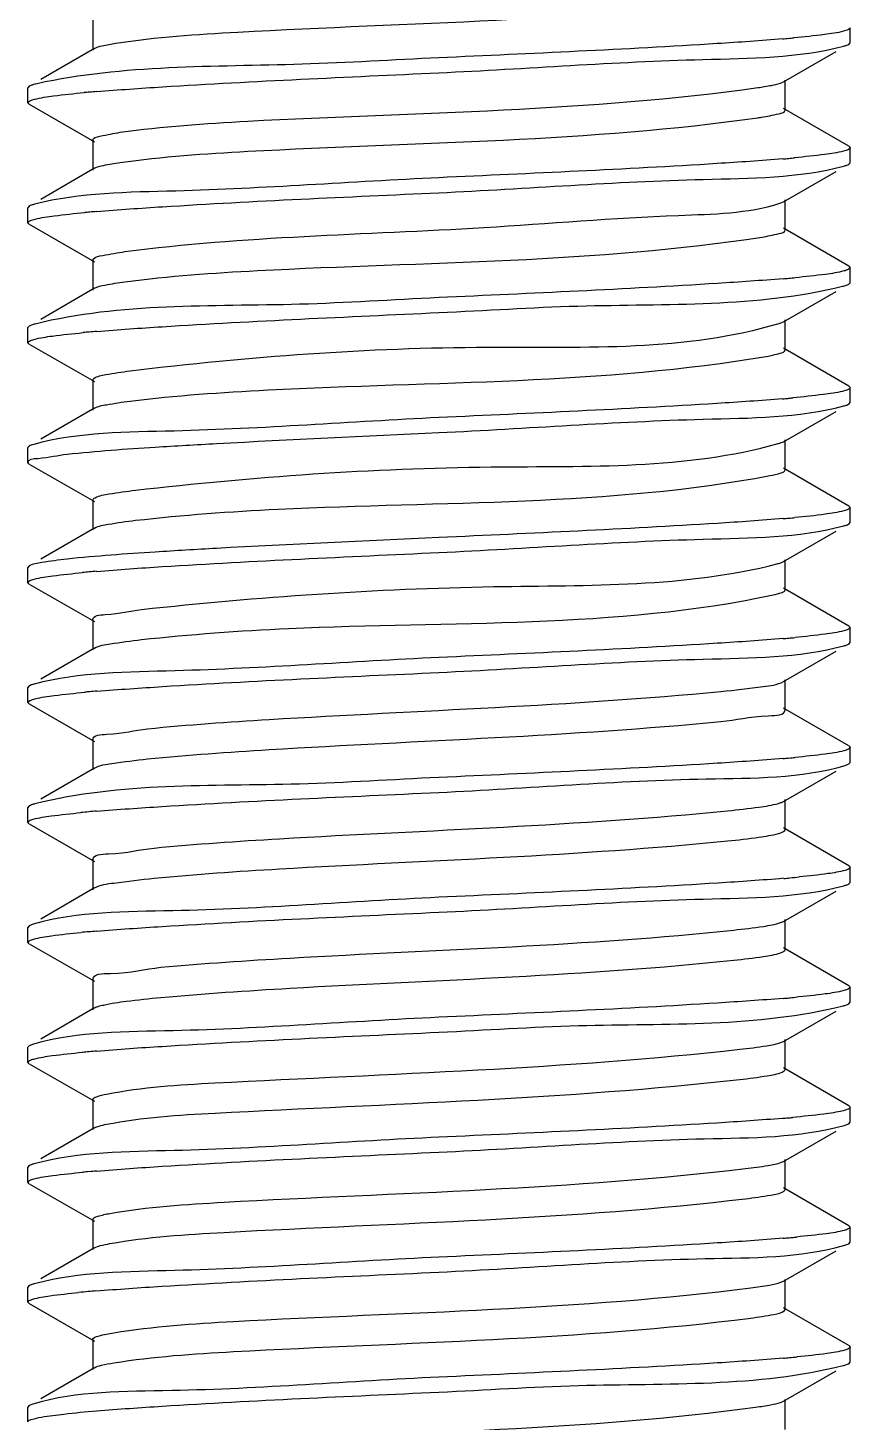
# Model space of a CAD drawing. Extents: x 1247970 to 1725648, y 860327 to 1277876.
# Drawn here: x 1318366.8 to 1318427.9, y 1200551.8 to 1200655.4 of the extents above; entities that cross this region are included whole.
import ezdxf

# ---------------------------------------------------------------- set-up
doc = ezdxf.new("R2010")
doc.units = 0
doc.header["$LTSCALE"] = 1000
doc.header["$MEASUREMENT"] = 0
doc.layers.get('0').update_dxf_attribs({"color": 254})
doc.layers.add('TK', color=4, linetype='Continuous')

# ---------------------------------------------------------------- blocks, each defined once
blk = doc.blocks.new('A$C7BF01818')
at = {"linetype": 'Continuous'}
for p, q in [((-2292.04, 7166.47), (-2292.04, 7164.23)), ((-2235.79, 7164.78), (-2235.79, 7165.89)), ((-2291.93, 7164.36), (-2295.92, 7162.05)), ((-2240.75, 7161.88), (-2236.83, 7164.13)), ((-2235.89, 7164.66), (-2235.79, 7164.78)), ((-2240.97, 7161.78), (-2240.75, 7161.88)), ((-2240.63, 7159.77), (-2240.63, 7162.01)), ((-2296.78, 7161.55), (-2296.88, 7161.44)), ((-2296.88, 7160.32), (-2296.88, 7161.44)), ((-2296.78, 7160.21), (-2296.88, 7160.32)), ((-2296.78, 7160.21), (-2291.92, 7157.42)), ((-2235.89, 7157.1), (-2240.75, 7159.91)), ((-2292.04, 7157.56), (-2292.04, 7155.32)), ((-2235.89, 7157.1), (-2235.79, 7156.98)), ((-2235.79, 7155.87), (-2235.79, 7156.98)), ((-2235.89, 7155.76), (-2235.79, 7155.87)), ((-2291.93, 7155.46), (-2295.92, 7153.14)), ((-2240.75, 7152.97), (-2236.83, 7155.22)), ((-2296.78, 7152.64), (-2296.88, 7152.53)), ((-2296.88, 7151.42), (-2296.88, 7152.53)), ((-2241.01, 7152.86), (-2240.75, 7152.97)), ((-2240.63, 7150.87), (-2240.63, 7153.11)), ((-2296.78, 7151.3), (-2296.88, 7151.42)), ((-2296.78, 7151.3), (-2291.92, 7148.52)), ((-2235.89, 7148.19), (-2240.75, 7151)), ((-2292.04, 7148.65), (-2292.02, 7148.71)), ((-2292.04, 7148.65), (-2292.04, 7146.41)), ((-2235.89, 7148.19), (-2235.79, 7148.07)), ((-2235.79, 7146.96), (-2235.79, 7148.07)), ((-2291.93, 7146.55), (-2295.92, 7144.23)), ((-2240.75, 7144.06), (-2236.83, 7146.31)), ((-2235.89, 7146.85), (-2235.79, 7146.96)), ((-2296.78, 7143.73), (-2296.88, 7143.62)), ((-2296.88, 7142.51), (-2296.88, 7143.62)), ((-2241.07, 7143.94), (-2240.75, 7144.06)), ((-2240.63, 7141.96), (-2240.63, 7144.2)), ((-2296.78, 7142.39), (-2296.88, 7142.51)), ((-2296.78, 7142.39), (-2291.92, 7139.61)), ((-2235.89, 7139.28), (-2240.75, 7142.09)), ((-2292.04, 7139.74), (-2292.04, 7137.5)), ((-2235.89, 7139.28), (-2235.79, 7139.17)), ((-2235.79, 7138.05), (-2235.79, 7139.17)), ((-2235.89, 7137.94), (-2235.79, 7138.05)), ((-2291.93, 7137.64), (-2295.92, 7135.33)), ((-2240.75, 7135.15), (-2236.83, 7137.4)), ((-2240.63, 7133.05), (-2240.63, 7135.29)), ((-2296.78, 7134.83), (-2296.88, 7134.71)), ((-2296.88, 7133.6), (-2296.88, 7134.71)), ((-2296.78, 7133.49), (-2296.88, 7133.6)), ((-2296.78, 7133.49), (-2291.92, 7130.7)), ((-2235.89, 7130.37), (-2240.75, 7133.18)), ((-2292.04, 7130.84), (-2292.04, 7128.6)), ((-2235.89, 7130.37), (-2235.79, 7130.26)), ((-2235.79, 7129.15), (-2235.79, 7130.26)), ((-2291.93, 7128.73), (-2295.92, 7126.42)), ((-2235.89, 7129.03), (-2235.79, 7129.15)), ((-2240.75, 7126.25), (-2236.83, 7128.5)), ((-2296.78, 7125.92), (-2296.88, 7125.8)), ((-2296.88, 7124.69), (-2296.88, 7125.8)), ((-2240.63, 7124.14), (-2240.63, 7126.38)), ((-2296.78, 7124.58), (-2296.88, 7124.69)), ((-2296.78, 7124.58), (-2291.92, 7121.79)), ((-2235.89, 7121.46), (-2240.75, 7124.28)), ((-2292.04, 7121.93), (-2292.04, 7119.69)), ((-2235.89, 7121.46), (-2235.79, 7121.35)), ((-2235.79, 7120.24), (-2235.79, 7121.35)), ((-2291.93, 7119.82), (-2295.92, 7117.51)), ((-2240.75, 7117.34), (-2236.83, 7119.59)), ((-2235.89, 7120.12), (-2235.79, 7120.24)), ((-2240.63, 7115.23), (-2240.63, 7117.47)), ((-2296.78, 7117.01), (-2296.88, 7116.9)), ((-2296.88, 7115.78), (-2296.88, 7116.9)), ((-2296.78, 7115.67), (-2296.88, 7115.79)), ((-2296.78, 7115.67), (-2291.92, 7112.88)), ((-2235.89, 7112.56), (-2240.75, 7115.37)), ((-2292.04, 7113.02), (-2292.04, 7110.78)), ((-2235.89, 7112.56), (-2235.79, 7112.44)), ((-2235.79, 7111.33), (-2235.79, 7112.44)), ((-2236.16, 7111.11), (-2235.9, 7111.22)), ((-2235.89, 7111.22), (-2235.79, 7111.33)), ((-2291.93, 7110.91), (-2295.92, 7108.6)), ((-2240.75, 7108.43), (-2236.83, 7110.68)), ((-2296.78, 7108.1), (-2296.88, 7107.99)), ((-2296.88, 7106.88), (-2296.88, 7107.99)), ((-2240.63, 7106.33), (-2240.63, 7108.57)), ((-2296.78, 7106.76), (-2296.88, 7106.88)), ((-2296.78, 7106.76), (-2291.92, 7103.97)), ((-2235.89, 7103.65), (-2240.75, 7106.46)), ((-2292.04, 7104.11), (-2292.04, 7101.87)), ((-2235.89, 7103.65), (-2235.79, 7103.53)), ((-2235.79, 7102.42), (-2235.79, 7103.53)), ((-2291.93, 7102.01), (-2295.92, 7099.69)), ((-2235.89, 7102.31), (-2235.79, 7102.42)), ((-2240.75, 7099.52), (-2236.83, 7101.77)), ((-2296.78, 7099.19), (-2296.88, 7099.08)), ((-2296.88, 7097.97), (-2296.88, 7099.08)), ((-2296.48, 7099.31), (-2296.78, 7099.19)), ((-2240.96, 7099.43), (-2240.75, 7099.52)), ((-2240.63, 7097.42), (-2240.63, 7099.66)), ((-2296.78, 7097.85), (-2296.88, 7097.97)), ((-2296.78, 7097.85), (-2291.92, 7095.07)), ((-2235.89, 7094.74), (-2240.75, 7097.55)), ((-2292.04, 7095.2), (-2292.04, 7092.96)), ((-2235.89, 7094.74), (-2235.79, 7094.63)), ((-2235.79, 7093.51), (-2235.79, 7094.63)), ((-2235.89, 7093.4), (-2235.79, 7093.51)), ((-2291.93, 7093.1), (-2295.92, 7090.78)), ((-2240.75, 7090.61), (-2236.83, 7092.86)), ((-2296.46, 7090.41), (-2296.78, 7090.29)), ((-2240.88, 7090.55), (-2240.75, 7090.61)), ((-2240.63, 7088.51), (-2240.63, 7090.75)), ((-2296.78, 7090.29), (-2296.88, 7090.17)), ((-2296.88, 7089.06), (-2296.88, 7090.17)), ((-2296.78, 7088.95), (-2296.88, 7089.06)), ((-2296.78, 7088.95), (-2291.92, 7086.16)), ((-2235.89, 7085.83), (-2240.75, 7088.64)), ((-2292.04, 7086.3), (-2292.04, 7084.06)), ((-2235.89, 7085.83), (-2235.79, 7085.72)), ((-2235.79, 7084.61), (-2235.79, 7085.72)), ((-2291.93, 7084.19), (-2295.92, 7081.88)), ((-2236.23, 7084.37), (-2235.9, 7084.49)), ((-2235.89, 7084.49), (-2235.79, 7084.61)), ((-2240.75, 7081.7), (-2236.83, 7083.95)), ((-2296.78, 7081.38), (-2296.88, 7081.26)), ((-2296.88, 7080.15), (-2296.88, 7081.26)), ((-2240.9, 7081.63), (-2240.75, 7081.7)), ((-2240.63, 7079.6), (-2240.63, 7081.84)), ((-2296.78, 7080.04), (-2296.88, 7080.15)), ((-2296.78, 7080.04), (-2291.92, 7077.25)), ((-2235.89, 7076.92), (-2240.75, 7079.74)), ((-2240.64, 7079.57), (-2240.63, 7079.6)), ((-2292.04, 7077.39), (-2292.04, 7075.15)), ((-2235.89, 7076.92), (-2235.79, 7076.81)), ((-2235.79, 7075.7), (-2235.79, 7076.81)), ((-2291.93, 7075.28), (-2295.92, 7072.97)), ((-2240.75, 7072.8), (-2236.83, 7075.05)), ((-2236.19, 7075.47), (-2235.9, 7075.58)), ((-2235.89, 7075.58), (-2235.79, 7075.7)), ((-2240.93, 7072.72), (-2240.75, 7072.8)), ((-2240.63, 7070.69), (-2240.63, 7072.93)), ((-2296.78, 7072.47), (-2296.88, 7072.36)), ((-2296.88, 7071.24), (-2296.88, 7072.36)), ((-2296.78, 7071.13), (-2296.88, 7071.24)), ((-2296.78, 7071.13), (-2291.92, 7068.34)), ((-2235.89, 7068.01), (-2240.75, 7070.83)), ((-2240.67, 7070.61), (-2240.63, 7070.69)), ((-2292.04, 7068.48), (-2292.04, 7066.24)), ((-2235.89, 7068.01), (-2235.79, 7067.9)), ((-2235.79, 7066.79), (-2235.79, 7067.9)), ((-2235.89, 7066.67), (-2235.79, 7066.79)), ((-2291.93, 7066.37), (-2295.92, 7064.06)), ((-2240.75, 7063.89), (-2236.83, 7066.14)), ((-2296.78, 7063.56), (-2296.88, 7063.45)), ((-2296.51, 7063.67), (-2296.78, 7063.56)), ((-2240.96, 7063.8), (-2240.75, 7063.89)), ((-2240.63, 7061.79), (-2240.63, 7064.02)), ((-2296.88, 7062.34), (-2296.88, 7063.45))]:
    blk.add_line(p, q, dxfattribs=at)
for centre, radius, start, end in [((-2251.07, 7286.6), 121.96, 274.8378, 275.0335), ((-2249.66, 7270.55), 105.85, 275.0332, 275.2498), ((-2283, 7055.55), 105.97, 95.0313, 95.2484), ((-2281.38, 7037.12), 124.47, 94.7836, 95.0302), ((-2246.47, 7186.18), 27.24, 278.0697, 278.6365), ((-2251.04, 7277.36), 121.64, 274.8413, 275.0387), ((-2249.56, 7260.54), 104.75, 275.0379, 275.2777), ((-2282.92, 7045.72), 106.89, 95.0273, 95.2261), ((-2281.36, 7027.91), 124.77, 94.7809, 95.0258), ((-2251.01, 7268.04), 121.22, 274.8459, 275.0455), ((-2249.43, 7250.23), 103.34, 275.0439, 275.3143), ((-2283.15, 7039.34), 104.36, 95.0383, 95.2888), ((-2281.43, 7019.8), 123.97, 94.7885, 95.0379), ((-2251.13, 7260.5), 122.6, 274.8312, 275.0238), ((-2249.84, 7245.87), 107.91, 275.0243, 275.1996), ((-2251.02, 7250.41), 121.41, 274.8438, 275.0423), ((-2249.49, 7233.06), 103.99, 275.0412, 275.2971), ((-2283.23, 7022.48), 103.4, 95.0418, 95.3153), ((-2281.43, 7002.09), 123.87, 94.7885, 95.042), ((-2251.02, 7241.47), 121.38, 274.8441, 275.043), ((-2249.48, 7224.01), 103.85, 275.0417, 275.301), ((-2282.89, 7009.75), 107.24, 95.0259, 95.2179), ((-2281.35, 6992.18), 124.88, 94.7798, 95.0243), ((-2251.02, 7232.54), 121.35, 274.8442, 275.0437), ((-2249.46, 7214.93), 103.68, 275.0424, 275.3055), ((-2283.5, 7007.55), 100.5, 95.0541, 95.3917), ((-2281.52, 6985.21), 122.93, 94.7981, 95.0561), ((-2248.85, 7199.3), 96.92, 275.0694, 275.4926), ((-2250.85, 7221.73), 119.45, 274.8642, 275.0761), ((-2283.48, 6998.45), 100.69, 95.053, 95.3844), ((-2281.51, 6976.26), 122.96, 94.7962, 95.0548), ((-2251.02, 7214.75), 121.38, 274.8441, 275.0431), ((-2249.48, 7197.26), 103.82, 275.0419, 275.3018), ((-2283.28, 6987.35), 102.89, 95.0441, 95.3278), ((-2281.45, 6966.67), 123.65, 94.7909, 95.0445), ((-2251.13, 7207.04), 122.58, 274.8313, 275.0244), ((-2249.83, 7192.32), 107.81, 275.0249, 275.2024), ((-2283.2, 6977.55), 103.79, 95.0405, 95.3043), ((-2281.44, 6957.55), 123.86, 94.7894, 95.0405), ((-2250.97, 7196.33), 120.77, 274.8501, 275.0538), ((-2249.27, 7177.16), 101.53, 275.0511, 275.3629), ((-2283.83, 6975.59), 96.81, 95.0683, 95.4975), ((-2281.6, 6950.51), 121.99, 94.8065, 95.0736), ((-2250.94, 7187.06), 120.41, 274.8542, 275.0589), ((-2249.18, 7167.28), 100.55, 275.0554, 275.3887)]:
    blk.add_arc(centre, radius, start, end, dxfattribs=at)
for points, knots in [([(-2290.35, 7164.75), (-2287.35, 7165.21), (-2271.53, 7166.25), (-2255.68, 7166.4), (-2243, 7168.07)], [0, 0, 0, 0, 0.192078, 1, 1, 1, 1]), ([(-2240.79, 7165.07), (-2242.41, 7164.93), (-2250.92, 7164.35), (-2259.45, 7163.98), (-2266.34, 7163.66)], [0, 0, 0, 0, 0.191346, 1, 1, 1, 1]), ([(-2236.29, 7165.63), (-2236.75, 7165.51), (-2237.98, 7165.34), (-2239.22, 7165.21), (-2239.97, 7165.14)], [0, 0, 0, 0, 0.3848, 1, 1, 1, 1]), ([(-2235.8, 7165.89), (-2235.8, 7165.83), (-2236, 7165.71), (-2236.17, 7165.67), (-2236.29, 7165.63)], [0, 0, 0, 0, 0.311754, 1, 1, 1, 1]), ([(-2291.92, 7164.36), (-2291.75, 7164.46), (-2291.22, 7164.6), (-2290.69, 7164.69), (-2290.35, 7164.75)], [0, 0, 0, 0, 0.364889, 1, 1, 1, 1]), ([(-2266.34, 7162.55), (-2259.8, 7162.86), (-2249.85, 7163.63), (-2239.66, 7163.64), (-2236.28, 7164.53)], [0, 0, 0, 0, 0.651117, 1, 1, 1, 1]), ([(-2236.28, 7164.53), (-2236.2, 7164.55), (-2236.07, 7164.58), (-2235.94, 7164.64), (-2235.9, 7164.66)], [0, 0, 0, 0, 0.582353, 1, 1, 1, 1]), ([(-2266.34, 7163.66), (-2269.73, 7163.51), (-2279.66, 7162.88), (-2289.76, 7163.15), (-2296.19, 7161.74)], [0, 0, 0, 0, 0.34031, 1, 1, 1, 1]), ([(-2291.76, 7161.16), (-2290.14, 7161.29), (-2281.67, 7161.87), (-2273.19, 7162.23), (-2266.34, 7162.55)], [0, 0, 0, 0, 0.192281, 1, 1, 1, 1]), ([(-2296.19, 7161.74), (-2296.31, 7161.71), (-2296.51, 7161.66), (-2296.71, 7161.59), (-2296.78, 7161.55)], [0, 0, 0, 0, 0.601904, 1, 1, 1, 1]), ([(-2296.38, 7160.58), (-2295.92, 7160.7), (-2294.69, 7160.88), (-2293.45, 7161.01), (-2292.7, 7161.08)], [0, 0, 0, 0, 0.38495, 1, 1, 1, 1]), ([(-2290.02, 7158.13), (-2286.88, 7158.57), (-2271.07, 7159.64), (-2255.18, 7159.67), (-2242.65, 7161.45)], [0, 0, 0, 0, 0.200253, 1, 1, 1, 1]), ([(-2242.65, 7161.45), (-2242.31, 7161.5), (-2241.75, 7161.59), (-2241.19, 7161.71), (-2240.97, 7161.78)], [0, 0, 0, 0, 0.598238, 1, 1, 1, 1]), ([(-2296.88, 7160.32), (-2296.88, 7160.38), (-2296.67, 7160.51), (-2296.5, 7160.55), (-2296.38, 7160.58)], [0, 0, 0, 0, 0.311617, 1, 1, 1, 1]), ([(-2242.38, 7159.25), (-2241.94, 7159.31), (-2241.48, 7159.43), (-2240.63, 7159.6), (-2240.63, 7159.77)], [0, 0, 0, 0, 0.721405, 1, 1, 1, 1]), ([(-2290.02, 7155.89), (-2286.88, 7156.33), (-2271.07, 7157.4), (-2255.18, 7157.43), (-2242.65, 7159.21)], [0, 0, 0, 0, 0.200253, 1, 1, 1, 1]), ([(-2292.04, 7157.56), (-2292.04, 7157.75), (-2291.05, 7157.92), (-2290.53, 7158.05), (-2290.02, 7158.13)], [0, 0, 0, 0, 0.275861, 1, 1, 1, 1]), ([(-2236.28, 7156.73), (-2236.73, 7156.61), (-2237.95, 7156.44), (-2239.17, 7156.31), (-2239.92, 7156.24)], [0, 0, 0, 0, 0.383618, 1, 1, 1, 1]), ([(-2235.8, 7156.98), (-2235.8, 7156.92), (-2235.99, 7156.8), (-2236.15, 7156.76), (-2236.28, 7156.73)], [0, 0, 0, 0, 0.313375, 1, 1, 1, 1]), ([(-2291.93, 7155.46), (-2291.72, 7155.57), (-2291.07, 7155.72), (-2290.44, 7155.83), (-2290.02, 7155.89)], [0, 0, 0, 0, 0.357671, 1, 1, 1, 1]), ([(-2240.78, 7156.16), (-2242.41, 7156.02), (-2250.92, 7155.44), (-2259.44, 7155.08), (-2266.34, 7154.76)], [0, 0, 0, 0, 0.19128, 1, 1, 1, 1]), ([(-2266.34, 7153.64), (-2259.79, 7153.95), (-2249.83, 7154.74), (-2239.63, 7154.72), (-2236.26, 7155.62)], [0, 0, 0, 0, 0.652108, 1, 1, 1, 1]), ([(-2236.26, 7155.62), (-2236.18, 7155.64), (-2236.06, 7155.68), (-2235.94, 7155.73), (-2235.9, 7155.76)], [0, 0, 0, 0, 0.580161, 1, 1, 1, 1]), ([(-2266.34, 7154.76), (-2272.85, 7154.45), (-2282.81, 7153.69), (-2292.98, 7153.66), (-2296.38, 7152.79)], [0, 0, 0, 0, 0.650116, 1, 1, 1, 1]), ([(-2291.76, 7152.25), (-2290.13, 7152.39), (-2281.66, 7152.96), (-2273.18, 7153.33), (-2266.34, 7153.64)], [0, 0, 0, 0, 0.192328, 1, 1, 1, 1]), ([(-2296.38, 7152.79), (-2296.46, 7152.76), (-2296.59, 7152.73), (-2296.73, 7152.67), (-2296.78, 7152.64)], [0, 0, 0, 0, 0.585379, 1, 1, 1, 1]), ([(-2289.67, 7149.27), (-2280.83, 7150.43), (-2267.01, 7150.57), (-2250.91, 7152), (-2243.42, 7152.09), (-2241.01, 7152.86)], [0, 0, 0, 0, 0.547877, 0.844554, 1, 1, 1, 1]), ([(-2296.88, 7151.42), (-2296.88, 7151.48), (-2296.65, 7151.61), (-2296.48, 7151.65), (-2296.34, 7151.68)], [0, 0, 0, 0, 0.309255, 1, 1, 1, 1]), ([(-2296.34, 7151.68), (-2295.87, 7151.8), (-2294.64, 7151.97), (-2293.41, 7152.1), (-2292.66, 7152.17)], [0, 0, 0, 0, 0.387884, 1, 1, 1, 1]), ([(-2242.32, 7150.35), (-2241.9, 7150.41), (-2241.45, 7150.53), (-2240.63, 7150.7), (-2240.63, 7150.87)], [0, 0, 0, 0, 0.720657, 1, 1, 1, 1]), ([(-2289.67, 7147.03), (-2286.4, 7147.46), (-2270.61, 7148.54), (-2254.7, 7148.44), (-2242.32, 7150.35)], [0, 0, 0, 0, 0.208432, 1, 1, 1, 1]), ([(-2292.02, 7148.71), (-2291.87, 7148.91), (-2290.96, 7149.03), (-2290.22, 7149.19), (-2289.67, 7149.27)], [0, 0, 0, 0, 0.311052, 1, 1, 1, 1]), ([(-2236.26, 7147.83), (-2236.7, 7147.71), (-2237.91, 7147.53), (-2239.12, 7147.4), (-2239.86, 7147.33)], [0, 0, 0, 0, 0.382414, 1, 1, 1, 1]), ([(-2235.8, 7148.07), (-2235.8, 7148.02), (-2235.98, 7147.9), (-2236.14, 7147.86), (-2236.26, 7147.83)], [0, 0, 0, 0, 0.315174, 1, 1, 1, 1]), ([(-2291.93, 7146.55), (-2291.69, 7146.68), (-2290.92, 7146.84), (-2290.16, 7146.96), (-2289.67, 7147.03)], [0, 0, 0, 0, 0.351441, 1, 1, 1, 1]), ([(-2240.77, 7147.25), (-2242.39, 7147.12), (-2250.91, 7146.54), (-2259.44, 7146.17), (-2266.34, 7145.85)], [0, 0, 0, 0, 0.191195, 1, 1, 1, 1]), ([(-2266.34, 7144.74), (-2262.89, 7144.9), (-2252.93, 7145.56), (-2242.73, 7145.13), (-2236.35, 7146.69)], [0, 0, 0, 0, 0.343996, 1, 1, 1, 1]), ([(-2236.35, 7146.69), (-2236.26, 7146.71), (-2236.1, 7146.76), (-2235.95, 7146.81), (-2235.9, 7146.85)], [0, 0, 0, 0, 0.590022, 1, 1, 1, 1]), ([(-2266.34, 7145.85), (-2269.79, 7145.69), (-2279.76, 7145.01), (-2289.96, 7145.47), (-2296.34, 7143.89)], [0, 0, 0, 0, 0.344519, 1, 1, 1, 1]), ([(-2291.77, 7143.34), (-2290.15, 7143.48), (-2281.67, 7144.05), (-2273.19, 7144.42), (-2266.34, 7144.74)], [0, 0, 0, 0, 0.192195, 1, 1, 1, 1]), ([(-2296.34, 7143.89), (-2296.43, 7143.86), (-2296.58, 7143.82), (-2296.72, 7143.77), (-2296.78, 7143.73)], [0, 0, 0, 0, 0.589203, 1, 1, 1, 1]), ([(-2296.44, 7142.75), (-2295.98, 7142.87), (-2294.76, 7143.05), (-2293.53, 7143.18), (-2292.77, 7143.25)], [0, 0, 0, 0, 0.380121, 1, 1, 1, 1]), ([(-2289.29, 7140.41), (-2280.47, 7141.49), (-2264.49, 7142.65), (-2248, 7141.85), (-2241.07, 7143.94)], [0, 0, 0, 0, 0.550892, 1, 1, 1, 1]), ([(-2296.88, 7142.51), (-2296.88, 7142.56), (-2296.7, 7142.68), (-2296.55, 7142.72), (-2296.44, 7142.75)], [0, 0, 0, 0, 0.316404, 1, 1, 1, 1]), ([(-2289.29, 7138.17), (-2285.89, 7138.58), (-2270.13, 7139.69), (-2254.22, 7139.42), (-2242.02, 7141.49)], [0, 0, 0, 0, 0.216633, 1, 1, 1, 1]), ([(-2242.02, 7141.49), (-2241.67, 7141.55), (-2241.29, 7141.64), (-2240.63, 7141.82), (-2240.63, 7141.96)], [0, 0, 0, 0, 0.71625, 1, 1, 1, 1]), ([(-2291.97, 7139.85), (-2291.72, 7140.03), (-2290.77, 7140.18), (-2289.89, 7140.33), (-2289.29, 7140.41)], [0, 0, 0, 0, 0.333038, 1, 1, 1, 1]), ([(-2292.04, 7139.74), (-2292.04, 7139.76), (-2292.02, 7139.81), (-2291.99, 7139.84), (-2291.97, 7139.85)], [0, 0, 0, 0, 0.422806, 1, 1, 1, 1]), ([(-2235.8, 7139.17), (-2235.8, 7139.1), (-2236.03, 7138.97), (-2236.21, 7138.93), (-2236.35, 7138.89)], [0, 0, 0, 0, 0.307475, 1, 1, 1, 1]), ([(-2291.93, 7137.64), (-2291.66, 7137.79), (-2290.75, 7137.95), (-2289.87, 7138.09), (-2289.29, 7138.17)], [0, 0, 0, 0, 0.345983, 1, 1, 1, 1]), ([(-2240.8, 7138.34), (-2242.43, 7138.2), (-2250.93, 7137.63), (-2259.45, 7137.26), (-2266.34, 7136.94)], [0, 0, 0, 0, 0.191468, 1, 1, 1, 1]), ([(-2236.35, 7138.89), (-2236.82, 7138.78), (-2238.06, 7138.61), (-2239.3, 7138.48), (-2240.06, 7138.41)], [0, 0, 0, 0, 0.388863, 1, 1, 1, 1]), ([(-2266.34, 7135.83), (-2259.79, 7136.13), (-2249.83, 7136.92), (-2239.64, 7136.91), (-2236.26, 7137.81)], [0, 0, 0, 0, 0.651752, 1, 1, 1, 1]), ([(-2236.26, 7137.81), (-2236.19, 7137.83), (-2236.06, 7137.86), (-2235.94, 7137.91), (-2235.9, 7137.94)], [0, 0, 0, 0, 0.580943, 1, 1, 1, 1]), ([(-2266.34, 7136.94), (-2272.9, 7136.63), (-2282.86, 7135.83), (-2293.07, 7135.87), (-2296.44, 7134.95)], [0, 0, 0, 0, 0.653055, 1, 1, 1, 1]), ([(-2296.44, 7134.95), (-2296.5, 7134.93), (-2296.62, 7134.9), (-2296.73, 7134.85), (-2296.78, 7134.83)], [0, 0, 0, 0, 0.578834, 1, 1, 1, 1]), ([(-2288.88, 7131.55), (-2280.11, 7132.55), (-2264.27, 7133.69), (-2248, 7133.08), (-2241.14, 7135.01)], [0, 0, 0, 0, 0.553064, 1, 1, 1, 1]), ([(-2287.42, 7134.75), (-2285.9, 7134.84), (-2278.87, 7135.25), (-2271.84, 7135.57), (-2266.34, 7135.83)], [0, 0, 0, 0, 0.216479, 1, 1, 1, 1]), ([(-2241.14, 7135.01), (-2241.06, 7135.03), (-2240.93, 7135.07), (-2240.8, 7135.12), (-2240.75, 7135.15)], [0, 0, 0, 0, 0.575095, 1, 1, 1, 1]), ([(-2296.88, 7133.6), (-2296.88, 7133.87), (-2295.39, 7133.93), (-2294.7, 7134.15), (-2293.97, 7134.22)], [0, 0, 0, 0, 0.267535, 1, 1, 1, 1]), ([(-2241.75, 7132.63), (-2241.47, 7132.68), (-2241.15, 7132.76), (-2240.63, 7132.93), (-2240.63, 7133.05)], [0, 0, 0, 0, 0.71055, 1, 1, 1, 1]), ([(-2288.88, 7129.31), (-2285.36, 7129.71), (-2269.66, 7130.84), (-2253.75, 7130.37), (-2241.75, 7132.63)], [0, 0, 0, 0, 0.224874, 1, 1, 1, 1]), ([(-2292.04, 7130.84), (-2292.04, 7130.86), (-2291.99, 7130.94), (-2291.93, 7130.97), (-2291.88, 7130.99)], [0, 0, 0, 0, 0.382074, 1, 1, 1, 1]), ([(-2291.88, 7130.99), (-2291.56, 7131.15), (-2290.54, 7131.32), (-2289.54, 7131.47), (-2288.88, 7131.55)], [0, 0, 0, 0, 0.351222, 1, 1, 1, 1]), ([(-2236.26, 7130.01), (-2236.71, 7129.89), (-2237.93, 7129.71), (-2239.14, 7129.58), (-2239.89, 7129.52)], [0, 0, 0, 0, 0.382742, 1, 1, 1, 1]), ([(-2235.8, 7130.26), (-2235.8, 7130.2), (-2235.99, 7130.08), (-2236.14, 7130.04), (-2236.26, 7130.01)], [0, 0, 0, 0, 0.314545, 1, 1, 1, 1]), ([(-2291.93, 7128.73), (-2291.62, 7128.91), (-2290.56, 7129.07), (-2289.56, 7129.23), (-2288.88, 7129.31)], [0, 0, 0, 0, 0.341316, 1, 1, 1, 1]), ([(-2240.77, 7129.44), (-2242.4, 7129.3), (-2250.91, 7128.72), (-2259.44, 7128.35), (-2266.34, 7128.03)], [0, 0, 0, 0, 0.191235, 1, 1, 1, 1]), ([(-2266.34, 7126.92), (-2259.79, 7127.22), (-2249.83, 7128.01), (-2239.64, 7128), (-2236.26, 7128.9)], [0, 0, 0, 0, 0.651848, 1, 1, 1, 1]), ([(-2236.26, 7128.9), (-2236.19, 7128.92), (-2236.06, 7128.95), (-2235.94, 7129), (-2235.9, 7129.03)], [0, 0, 0, 0, 0.580752, 1, 1, 1, 1]), ([(-2266.34, 7128.03), (-2271.84, 7127.78), (-2278.87, 7127.46), (-2285.9, 7127.05), (-2287.42, 7126.95)], [0, 0, 0, 0, 0.783521, 1, 1, 1, 1]), ([(-2291.77, 7125.52), (-2290.15, 7125.66), (-2281.67, 7126.23), (-2273.19, 7126.6), (-2266.34, 7126.92)], [0, 0, 0, 0, 0.192136, 1, 1, 1, 1]), ([(-2293.97, 7126.43), (-2294.6, 7126.36), (-2295.53, 7126.22), (-2296.5, 7126.08), (-2296.78, 7125.92)], [0, 0, 0, 0, 0.662794, 1, 1, 1, 1]), ([(-2288.44, 7122.69), (-2279.75, 7123.63), (-2264.07, 7124.72), (-2248.04, 7124.33), (-2241.23, 7126.07)], [0, 0, 0, 0, 0.554321, 1, 1, 1, 1]), ([(-2241.23, 7126.07), (-2241.14, 7126.1), (-2240.97, 7126.15), (-2240.81, 7126.21), (-2240.75, 7126.25)], [0, 0, 0, 0, 0.58474, 1, 1, 1, 1]), ([(-2296.88, 7124.69), (-2296.88, 7124.75), (-2296.68, 7124.87), (-2296.52, 7124.91), (-2296.4, 7124.94)], [0, 0, 0, 0, 0.31368, 1, 1, 1, 1]), ([(-2296.4, 7124.94), (-2295.95, 7125.06), (-2294.75, 7125.23), (-2293.55, 7125.36), (-2292.81, 7125.43)], [0, 0, 0, 0, 0.383978, 1, 1, 1, 1]), ([(-2288.44, 7120.45), (-2284.81, 7120.84), (-2269.18, 7122), (-2253.28, 7121.27), (-2241.51, 7123.77)], [0, 0, 0, 0, 0.233172, 1, 1, 1, 1]), ([(-2241.51, 7123.77), (-2241.29, 7123.82), (-2241.02, 7123.88), (-2240.63, 7124.05), (-2240.63, 7124.14)], [0, 0, 0, 0, 0.703023, 1, 1, 1, 1]), ([(-2292.04, 7121.93), (-2292.04, 7122.26), (-2290.2, 7122.32), (-2289.34, 7122.59), (-2288.44, 7122.69)], [0, 0, 0, 0, 0.267938, 1, 1, 1, 1]), ([(-2291.93, 7119.82), (-2291.58, 7120.02), (-2290.37, 7120.19), (-2289.22, 7120.36), (-2288.44, 7120.45)], [0, 0, 0, 0, 0.336892, 1, 1, 1, 1]), ([(-2240.77, 7120.53), (-2242.4, 7120.39), (-2250.91, 7119.81), (-2259.44, 7119.44), (-2266.34, 7119.12)], [0, 0, 0, 0, 0.191224, 1, 1, 1, 1]), ([(-2236.26, 7121.1), (-2236.71, 7120.98), (-2237.92, 7120.81), (-2239.14, 7120.68), (-2239.88, 7120.61)], [0, 0, 0, 0, 0.382678, 1, 1, 1, 1]), ([(-2235.8, 7121.35), (-2235.8, 7121.29), (-2235.99, 7121.17), (-2236.14, 7121.13), (-2236.26, 7121.1)], [0, 0, 0, 0, 0.314662, 1, 1, 1, 1]), ([(-2266.34, 7118.01), (-2259.79, 7118.32), (-2249.83, 7119.1), (-2239.64, 7119.09), (-2236.26, 7119.99)], [0, 0, 0, 0, 0.652048, 1, 1, 1, 1]), ([(-2236.26, 7119.99), (-2236.18, 7120.01), (-2236.06, 7120.05), (-2235.94, 7120.1), (-2235.9, 7120.12)], [0, 0, 0, 0, 0.580326, 1, 1, 1, 1]), ([(-2266.34, 7119.12), (-2272.87, 7118.82), (-2282.83, 7118.04), (-2293.01, 7118.04), (-2296.4, 7117.15)], [0, 0, 0, 0, 0.651366, 1, 1, 1, 1]), ([(-2291.75, 7116.62), (-2290.13, 7116.75), (-2281.66, 7117.33), (-2273.18, 7117.69), (-2266.34, 7118.01)], [0, 0, 0, 0, 0.192344, 1, 1, 1, 1]), ([(-2245.4, 7116.6), (-2244.35, 7116.7), (-2242.82, 7116.92), (-2241.2, 7117.08), (-2240.75, 7117.34)], [0, 0, 0, 0, 0.670951, 1, 1, 1, 1]), ([(-2296.4, 7117.15), (-2296.48, 7117.13), (-2296.61, 7117.09), (-2296.73, 7117.04), (-2296.78, 7117.01)], [0, 0, 0, 0, 0.582812, 1, 1, 1, 1]), ([(-2296.35, 7116.05), (-2295.88, 7116.17), (-2294.64, 7116.34), (-2293.4, 7116.47), (-2292.64, 7116.54)], [0, 0, 0, 0, 0.386981, 1, 1, 1, 1]), ([(-2287.98, 7113.83), (-2284.98, 7114.13), (-2270.79, 7115.1), (-2256.56, 7115.54), (-2245.4, 7116.6)], [0, 0, 0, 0, 0.212258, 1, 1, 1, 1]), ([(-2296.88, 7115.79), (-2296.88, 7115.85), (-2296.65, 7115.97), (-2296.48, 7116.02), (-2296.35, 7116.05)], [0, 0, 0, 0, 0.309989, 1, 1, 1, 1]), ([(-2245.4, 7114.36), (-2244.22, 7114.47), (-2243.1, 7114.85), (-2240.63, 7114.8), (-2240.63, 7115.23)], [0, 0, 0, 0, 0.733766, 1, 1, 1, 1]), ([(-2287.98, 7111.59), (-2284.98, 7111.89), (-2270.79, 7112.86), (-2256.56, 7113.3), (-2245.4, 7114.36)], [0, 0, 0, 0, 0.212258, 1, 1, 1, 1]), ([(-2292.04, 7113.02), (-2292.04, 7113.39), (-2289.95, 7113.41), (-2289, 7113.72), (-2287.98, 7113.83)], [0, 0, 0, 0, 0.267032, 1, 1, 1, 1]), ([(-2236.26, 7112.19), (-2236.71, 7112.07), (-2237.92, 7111.9), (-2239.13, 7111.77), (-2239.88, 7111.7)], [0, 0, 0, 0, 0.382415, 1, 1, 1, 1]), ([(-2235.8, 7112.44), (-2235.8, 7112.39), (-2235.98, 7112.27), (-2236.14, 7112.23), (-2236.26, 7112.19)], [0, 0, 0, 0, 0.315037, 1, 1, 1, 1]), ([(-2291.93, 7110.91), (-2291.54, 7111.14), (-2290.17, 7111.3), (-2288.87, 7111.5), (-2287.98, 7111.59)], [0, 0, 0, 0, 0.333145, 1, 1, 1, 1]), ([(-2240.77, 7111.62), (-2242.4, 7111.48), (-2250.91, 7110.9), (-2259.44, 7110.53), (-2266.34, 7110.21)], [0, 0, 0, 0, 0.191212, 1, 1, 1, 1]), ([(-2266.34, 7109.1), (-2259.72, 7109.41), (-2249.75, 7110.28), (-2239.47, 7110.12), (-2236.16, 7111.11)], [0, 0, 0, 0, 0.657271, 1, 1, 1, 1]), ([(-2266.34, 7110.21), (-2269.79, 7110.05), (-2279.76, 7109.38), (-2289.98, 7109.85), (-2296.35, 7108.25)], [0, 0, 0, 0, 0.344785, 1, 1, 1, 1]), ([(-2291.8, 7107.71), (-2290.17, 7107.84), (-2281.69, 7108.42), (-2273.2, 7108.78), (-2266.34, 7109.1)], [0, 0, 0, 0, 0.191989, 1, 1, 1, 1]), ([(-2296.35, 7108.25), (-2296.43, 7108.23), (-2296.58, 7108.19), (-2296.72, 7108.13), (-2296.78, 7108.1)], [0, 0, 0, 0, 0.58836, 1, 1, 1, 1]), ([(-2244.91, 7107.74), (-2244.12, 7107.81), (-2242.86, 7107.96), (-2241.59, 7108.15), (-2241.12, 7108.29)], [0, 0, 0, 0, 0.61618, 1, 1, 1, 1]), ([(-2241.12, 7108.29), (-2241.04, 7108.31), (-2240.92, 7108.35), (-2240.8, 7108.4), (-2240.75, 7108.43)], [0, 0, 0, 0, 0.573635, 1, 1, 1, 1]), ([(-2296.88, 7106.88), (-2296.88, 7106.93), (-2296.72, 7107.04), (-2296.58, 7107.08), (-2296.48, 7107.11)], [0, 0, 0, 0, 0.320963, 1, 1, 1, 1]), ([(-2296.48, 7107.11), (-2296.04, 7107.23), (-2294.86, 7107.4), (-2293.68, 7107.53), (-2292.94, 7107.6)], [0, 0, 0, 0, 0.377622, 1, 1, 1, 1]), ([(-2287.5, 7104.97), (-2284.4, 7105.27), (-2270.2, 7106.22), (-2255.97, 7106.63), (-2244.91, 7107.74)], [0, 0, 0, 0, 0.218875, 1, 1, 1, 1]), ([(-2244.91, 7105.5), (-2244.12, 7105.57), (-2242.86, 7105.72), (-2241.59, 7105.92), (-2241.12, 7106.05)], [0, 0, 0, 0, 0.61618, 1, 1, 1, 1]), ([(-2241.12, 7106.05), (-2240.99, 7106.09), (-2240.82, 7106.13), (-2240.63, 7106.26), (-2240.63, 7106.33)], [0, 0, 0, 0, 0.67902, 1, 1, 1, 1]), ([(-2292.04, 7104.11), (-2292.04, 7104.52), (-2289.69, 7104.5), (-2288.63, 7104.86), (-2287.5, 7104.97)], [0, 0, 0, 0, 0.266426, 1, 1, 1, 1]), ([(-2287.5, 7102.73), (-2284.4, 7103.03), (-2270.2, 7103.98), (-2255.97, 7104.39), (-2244.91, 7105.5)], [0, 0, 0, 0, 0.218875, 1, 1, 1, 1]), ([(-2236.16, 7103.31), (-2236.58, 7103.19), (-2237.72, 7103.02), (-2238.86, 7102.89), (-2239.57, 7102.82)], [0, 0, 0, 0, 0.375702, 1, 1, 1, 1]), ([(-2235.8, 7103.53), (-2235.8, 7103.49), (-2235.94, 7103.38), (-2236.07, 7103.34), (-2236.16, 7103.31)], [0, 0, 0, 0, 0.32534, 1, 1, 1, 1]), ([(-2291.92, 7102.01), (-2291.5, 7102.26), (-2289.95, 7102.42), (-2288.5, 7102.63), (-2287.5, 7102.73)], [0, 0, 0, 0, 0.329874, 1, 1, 1, 1]), ([(-2240.73, 7102.72), (-2242.35, 7102.58), (-2250.88, 7102), (-2259.43, 7101.63), (-2266.34, 7101.31)], [0, 0, 0, 0, 0.190811, 1, 1, 1, 1]), ([(-2266.34, 7100.2), (-2259.79, 7100.5), (-2249.83, 7101.28), (-2239.64, 7101.27), (-2236.26, 7102.17)], [0, 0, 0, 0, 0.651776, 1, 1, 1, 1]), ([(-2236.26, 7102.17), (-2236.19, 7102.19), (-2236.06, 7102.23), (-2235.94, 7102.28), (-2235.9, 7102.31)], [0, 0, 0, 0, 0.580922, 1, 1, 1, 1]), ([(-2266.34, 7101.31), (-2272.93, 7101), (-2282.89, 7100.16), (-2293.14, 7100.27), (-2296.48, 7099.31)], [0, 0, 0, 0, 0.655344, 1, 1, 1, 1]), ([(-2291.79, 7098.8), (-2290.17, 7098.93), (-2281.69, 7099.51), (-2273.2, 7099.88), (-2266.34, 7100.2)], [0, 0, 0, 0, 0.192007, 1, 1, 1, 1]), ([(-2296.46, 7098.2), (-2296.03, 7098.33), (-2294.84, 7098.5), (-2293.66, 7098.63), (-2292.93, 7098.7)], [0, 0, 0, 0, 0.379312, 1, 1, 1, 1]), ([(-2286.99, 7096.11), (-2283.8, 7096.4), (-2269.61, 7097.35), (-2255.38, 7097.72), (-2244.44, 7098.88)], [0, 0, 0, 0, 0.225497, 1, 1, 1, 1]), ([(-2244.44, 7098.88), (-2243.7, 7098.95), (-2242.54, 7099.1), (-2241.37, 7099.29), (-2240.96, 7099.43)], [0, 0, 0, 0, 0.627888, 1, 1, 1, 1]), ([(-2296.88, 7097.97), (-2296.88, 7098.02), (-2296.71, 7098.13), (-2296.57, 7098.17), (-2296.46, 7098.2)], [0, 0, 0, 0, 0.31977, 1, 1, 1, 1]), ([(-2286.99, 7093.87), (-2283.8, 7094.16), (-2269.61, 7095.11), (-2255.38, 7095.48), (-2244.44, 7096.64)], [0, 0, 0, 0, 0.225497, 1, 1, 1, 1]), ([(-2244.44, 7096.64), (-2243.7, 7096.71), (-2242.54, 7096.86), (-2241.37, 7097.05), (-2240.96, 7097.19)], [0, 0, 0, 0, 0.627888, 1, 1, 1, 1]), ([(-2240.96, 7097.19), (-2240.87, 7097.22), (-2240.75, 7097.26), (-2240.63, 7097.37), (-2240.63, 7097.42)], [0, 0, 0, 0, 0.6598, 1, 1, 1, 1]), ([(-2292.04, 7095.2), (-2292.04, 7095.66), (-2289.42, 7095.59), (-2288.25, 7095.99), (-2286.99, 7096.11)], [0, 0, 0, 0, 0.26624, 1, 1, 1, 1]), ([(-2235.8, 7094.63), (-2235.8, 7094.57), (-2235.99, 7094.45), (-2236.14, 7094.41), (-2236.26, 7094.38)], [0, 0, 0, 0, 0.314524, 1, 1, 1, 1]), ([(-2291.26, 7093.31), (-2290.7, 7093.44), (-2289.28, 7093.64), (-2287.85, 7093.79), (-2286.99, 7093.87)], [0, 0, 0, 0, 0.398814, 1, 1, 1, 1]), ([(-2240.77, 7093.8), (-2242.4, 7093.67), (-2250.91, 7093.09), (-2259.44, 7092.72), (-2266.34, 7092.4)], [0, 0, 0, 0, 0.191221, 1, 1, 1, 1]), ([(-2236.26, 7094.38), (-2236.71, 7094.26), (-2237.92, 7094.08), (-2239.13, 7093.95), (-2239.88, 7093.88)], [0, 0, 0, 0, 0.382838, 1, 1, 1, 1]), ([(-2291.93, 7093.1), (-2291.84, 7093.15), (-2291.62, 7093.23), (-2291.4, 7093.28), (-2291.26, 7093.31)], [0, 0, 0, 0, 0.400788, 1, 1, 1, 1]), ([(-2266.34, 7091.29), (-2262.88, 7091.45), (-2252.91, 7092.13), (-2242.69, 7091.65), (-2236.32, 7093.25)], [0, 0, 0, 0, 0.344893, 1, 1, 1, 1]), ([(-2236.32, 7093.25), (-2236.24, 7093.27), (-2236.09, 7093.31), (-2235.95, 7093.37), (-2235.9, 7093.4)], [0, 0, 0, 0, 0.587167, 1, 1, 1, 1]), ([(-2266.34, 7092.4), (-2272.92, 7092.09), (-2282.88, 7091.27), (-2293.11, 7091.35), (-2296.46, 7090.41)], [0, 0, 0, 0, 0.654479, 1, 1, 1, 1]), ([(-2291.78, 7089.89), (-2290.15, 7090.03), (-2281.68, 7090.6), (-2273.19, 7090.97), (-2266.34, 7091.29)], [0, 0, 0, 0, 0.192113, 1, 1, 1, 1]), ([(-2243.99, 7090.02), (-2243.33, 7090.09), (-2242.29, 7090.23), (-2241.24, 7090.41), (-2240.88, 7090.55)], [0, 0, 0, 0, 0.633639, 1, 1, 1, 1]), ([(-2296.43, 7089.3), (-2295.98, 7089.42), (-2294.78, 7089.6), (-2293.58, 7089.73), (-2292.83, 7089.8)], [0, 0, 0, 0, 0.381582, 1, 1, 1, 1]), ([(-2291.03, 7086.69), (-2288.38, 7087.22), (-2272.63, 7088.15), (-2256.93, 7088.57), (-2243.99, 7090.02)], [0, 0, 0, 0, 0.171873, 1, 1, 1, 1]), ([(-2296.88, 7089.06), (-2296.88, 7089.12), (-2296.69, 7089.23), (-2296.54, 7089.27), (-2296.43, 7089.3)], [0, 0, 0, 0, 0.31625, 1, 1, 1, 1]), ([(-2243.99, 7087.78), (-2243.31, 7087.85), (-2242.26, 7088), (-2241.19, 7088.18), (-2240.84, 7088.33)], [0, 0, 0, 0, 0.641712, 1, 1, 1, 1]), ([(-2240.84, 7088.33), (-2240.78, 7088.35), (-2240.7, 7088.39), (-2240.63, 7088.48), (-2240.63, 7088.51)], [0, 0, 0, 0, 0.633121, 1, 1, 1, 1]), ([(-2291.03, 7084.45), (-2288.38, 7084.98), (-2272.63, 7085.91), (-2256.93, 7086.33), (-2243.99, 7087.78)], [0, 0, 0, 0, 0.171873, 1, 1, 1, 1]), ([(-2292.04, 7086.3), (-2292.04, 7086.4), (-2291.58, 7086.57), (-2291.29, 7086.64), (-2291.03, 7086.69)], [0, 0, 0, 0, 0.292633, 1, 1, 1, 1]), ([(-2236.32, 7085.45), (-2236.79, 7085.34), (-2238.04, 7085.16), (-2239.29, 7085.03), (-2240.06, 7084.96)], [0, 0, 0, 0, 0.386387, 1, 1, 1, 1]), ([(-2235.8, 7085.72), (-2235.8, 7085.65), (-2236.02, 7085.53), (-2236.19, 7085.49), (-2236.32, 7085.45)], [0, 0, 0, 0, 0.310026, 1, 1, 1, 1]), ([(-2291.92, 7084.19), (-2291.82, 7084.25), (-2291.52, 7084.35), (-2291.22, 7084.42), (-2291.03, 7084.45)], [0, 0, 0, 0, 0.38808, 1, 1, 1, 1]), ([(-2240.8, 7084.89), (-2242.43, 7084.76), (-2250.93, 7084.18), (-2259.45, 7083.81), (-2266.34, 7083.49)], [0, 0, 0, 0, 0.191455, 1, 1, 1, 1]), ([(-2266.34, 7082.38), (-2259.77, 7082.68), (-2249.8, 7083.5), (-2239.58, 7083.44), (-2236.23, 7084.37)], [0, 0, 0, 0, 0.653737, 1, 1, 1, 1]), ([(-2266.34, 7083.49), (-2272.89, 7083.19), (-2282.85, 7082.39), (-2293.06, 7082.42), (-2296.43, 7081.51)], [0, 0, 0, 0, 0.652711, 1, 1, 1, 1]), ([(-2291.78, 7080.98), (-2290.15, 7081.12), (-2281.68, 7081.69), (-2273.19, 7082.06), (-2266.34, 7082.38)], [0, 0, 0, 0, 0.192162, 1, 1, 1, 1]), ([(-2296.43, 7081.51), (-2296.5, 7081.49), (-2296.62, 7081.45), (-2296.73, 7081.4), (-2296.78, 7081.38)], [0, 0, 0, 0, 0.579729, 1, 1, 1, 1]), ([(-2290.78, 7077.83), (-2287.98, 7078.33), (-2272.19, 7079.32), (-2256.41, 7079.63), (-2243.57, 7081.16)], [0, 0, 0, 0, 0.18012, 1, 1, 1, 1]), ([(-2243.57, 7081.16), (-2243.01, 7081.22), (-2242.12, 7081.35), (-2241.22, 7081.51), (-2240.9, 7081.63)], [0, 0, 0, 0, 0.625228, 1, 1, 1, 1]), ([(-2296.88, 7080.15), (-2296.88, 7080.21), (-2296.69, 7080.33), (-2296.53, 7080.37), (-2296.41, 7080.4)], [0, 0, 0, 0, 0.314555, 1, 1, 1, 1]), ([(-2296.41, 7080.4), (-2295.96, 7080.52), (-2294.75, 7080.69), (-2293.54, 7080.82), (-2292.79, 7080.89)], [0, 0, 0, 0, 0.382884, 1, 1, 1, 1]), ([(-2243.57, 7078.92), (-2242.94, 7078.99), (-2242, 7079.14), (-2241.02, 7079.3), (-2240.74, 7079.47)], [0, 0, 0, 0, 0.658258, 1, 1, 1, 1]), ([(-2240.74, 7079.47), (-2240.72, 7079.48), (-2240.68, 7079.51), (-2240.65, 7079.55), (-2240.64, 7079.57)], [0, 0, 0, 0, 0.576078, 1, 1, 1, 1]), ([(-2290.78, 7075.59), (-2287.98, 7076.09), (-2272.19, 7077.08), (-2256.41, 7077.39), (-2243.57, 7078.92)], [0, 0, 0, 0, 0.18012, 1, 1, 1, 1]), ([(-2292.04, 7077.39), (-2292.04, 7077.52), (-2291.45, 7077.69), (-2291.09, 7077.78), (-2290.78, 7077.83)], [0, 0, 0, 0, 0.286174, 1, 1, 1, 1]), ([(-2240.76, 7075.99), (-2242.38, 7075.85), (-2250.9, 7075.27), (-2259.44, 7074.9), (-2266.34, 7074.58)], [0, 0, 0, 0, 0.191079, 1, 1, 1, 1]), ([(-2236.23, 7076.57), (-2236.66, 7076.45), (-2237.85, 7076.28), (-2239.04, 7076.15), (-2239.78, 7076.08)], [0, 0, 0, 0, 0.380285, 1, 1, 1, 1]), ([(-2235.8, 7076.81), (-2235.8, 7076.76), (-2235.97, 7076.64), (-2236.12, 7076.6), (-2236.23, 7076.57)], [0, 0, 0, 0, 0.318195, 1, 1, 1, 1]), ([(-2291.92, 7075.28), (-2291.79, 7075.36), (-2291.41, 7075.47), (-2291.02, 7075.55), (-2290.78, 7075.59)], [0, 0, 0, 0, 0.377487, 1, 1, 1, 1]), ([(-2266.34, 7073.47), (-2259.74, 7073.78), (-2249.78, 7074.62), (-2239.53, 7074.51), (-2236.19, 7075.47)], [0, 0, 0, 0, 0.655471, 1, 1, 1, 1]), ([(-2266.34, 7074.58), (-2272.88, 7074.28), (-2282.84, 7073.49), (-2293.03, 7073.5), (-2296.41, 7072.6)], [0, 0, 0, 0, 0.651772, 1, 1, 1, 1]), ([(-2291.82, 7072.07), (-2290.19, 7072.21), (-2281.7, 7072.78), (-2273.2, 7073.15), (-2266.34, 7073.47)], [0, 0, 0, 0, 0.191802, 1, 1, 1, 1]), ([(-2296.41, 7072.6), (-2296.48, 7072.58), (-2296.61, 7072.55), (-2296.73, 7072.5), (-2296.78, 7072.47)], [0, 0, 0, 0, 0.581785, 1, 1, 1, 1]), ([(-2296.51, 7071.46), (-2296.1, 7071.59), (-2294.96, 7071.76), (-2293.82, 7071.89), (-2293.11, 7071.96)], [0, 0, 0, 0, 0.375778, 1, 1, 1, 1]), ([(-2290.49, 7068.97), (-2287.55, 7069.45), (-2271.74, 7070.47), (-2255.91, 7070.68), (-2243.18, 7072.3)], [0, 0, 0, 0, 0.188325, 1, 1, 1, 1]), ([(-2243.18, 7072.3), (-2242.71, 7072.36), (-2241.96, 7072.47), (-2241.2, 7072.62), (-2240.93, 7072.72)], [0, 0, 0, 0, 0.615479, 1, 1, 1, 1]), ([(-2296.88, 7071.24), (-2296.88, 7071.29), (-2296.73, 7071.4), (-2296.6, 7071.44), (-2296.51, 7071.46)], [0, 0, 0, 0, 0.325404, 1, 1, 1, 1]), ([(-2290.49, 7066.73), (-2287.55, 7067.21), (-2271.74, 7068.23), (-2255.91, 7068.44), (-2243.18, 7070.06)], [0, 0, 0, 0, 0.188325, 1, 1, 1, 1]), ([(-2243.18, 7070.06), (-2242.6, 7070.13), (-2241.79, 7070.29), (-2240.87, 7070.42), (-2240.67, 7070.61)], [0, 0, 0, 0, 0.67832, 1, 1, 1, 1]), ([(-2292.04, 7068.48), (-2292.04, 7068.63), (-2291.3, 7068.81), (-2290.88, 7068.91), (-2290.49, 7068.97)], [0, 0, 0, 0, 0.281229, 1, 1, 1, 1]), ([(-2236.19, 7067.67), (-2236.63, 7067.55), (-2237.81, 7067.37), (-2239, 7067.24), (-2239.74, 7067.17)], [0, 0, 0, 0, 0.377335, 1, 1, 1, 1]), ([(-2235.8, 7067.9), (-2235.79, 7067.85), (-2235.95, 7067.74), (-2236.09, 7067.7), (-2236.19, 7067.67)], [0, 0, 0, 0, 0.321135, 1, 1, 1, 1]), ([(-2291.92, 7066.37), (-2291.77, 7066.47), (-2291.28, 7066.59), (-2290.8, 7066.68), (-2290.49, 7066.73)], [0, 0, 0, 0, 0.368513, 1, 1, 1, 1]), ([(-2240.75, 7067.08), (-2242.38, 7066.94), (-2250.9, 7066.36), (-2259.43, 7065.99), (-2266.34, 7065.67)], [0, 0, 0, 0, 0.191026, 1, 1, 1, 1]), ([(-2236.32, 7066.53), (-2236.24, 7066.55), (-2236.09, 7066.59), (-2235.95, 7066.64), (-2235.9, 7066.67)], [0, 0, 0, 0, 0.587351, 1, 1, 1, 1]), ([(-2266.34, 7065.67), (-2272.96, 7065.37), (-2282.92, 7064.5), (-2293.2, 7064.66), (-2296.51, 7063.67)], [0, 0, 0, 0, 0.657268, 1, 1, 1, 1]), ([(-2266.34, 7064.56), (-2262.88, 7064.72), (-2252.91, 7065.4), (-2242.69, 7064.93), (-2236.32, 7066.53)], [0, 0, 0, 0, 0.344836, 1, 1, 1, 1]), ([(-2291.78, 7063.17), (-2290.15, 7063.3), (-2281.68, 7063.88), (-2273.19, 7064.24), (-2266.34, 7064.56)], [0, 0, 0, 0, 0.192149, 1, 1, 1, 1]), ([(-2242.81, 7063.44), (-2242.43, 7063.49), (-2241.81, 7063.58), (-2241.19, 7063.72), (-2240.96, 7063.8)], [0, 0, 0, 0, 0.604097, 1, 1, 1, 1]), ([(-2296.88, 7062.34), (-2296.88, 7062.44), (-2296.41, 7062.59), (-2296.12, 7062.66), (-2295.87, 7062.7)], [0, 0, 0, 0, 0.286665, 1, 1, 1, 1]), ([(-2295.87, 7062.7), (-2295.31, 7062.8), (-2293.95, 7062.97), (-2292.59, 7063.1), (-2291.78, 7063.17)], [0, 0, 0, 0, 0.410019, 1, 1, 1, 1]), ([(-2290.18, 7060.11), (-2287.1, 7060.57), (-2271.29, 7061.62), (-2255.41, 7061.71), (-2242.81, 7063.44)], [0, 0, 0, 0, 0.196505, 1, 1, 1, 1])]:
    blk.add_open_spline(points, degree=3, knots=knots, dxfattribs=at)
for points in [[(-2293.97, 7134.22), (-2291.79, 7134.46), (-2289.6, 7134.61), (-2287.42, 7134.75)], [(-2287.42, 7126.95), (-2289.6, 7126.81), (-2291.79, 7126.66), (-2293.97, 7126.43)]]:
    blk.add_open_spline(points, degree=3, dxfattribs=at)

msp = doc.modelspace()

# ---------------------------------------------------------------- block references
at = {"layer": 'TK'}
msp.add_blockref('A$C7BF01818', (1320663.7, 1193489.49), dxfattribs=at)

doc.saveas('drawing.dxf')
